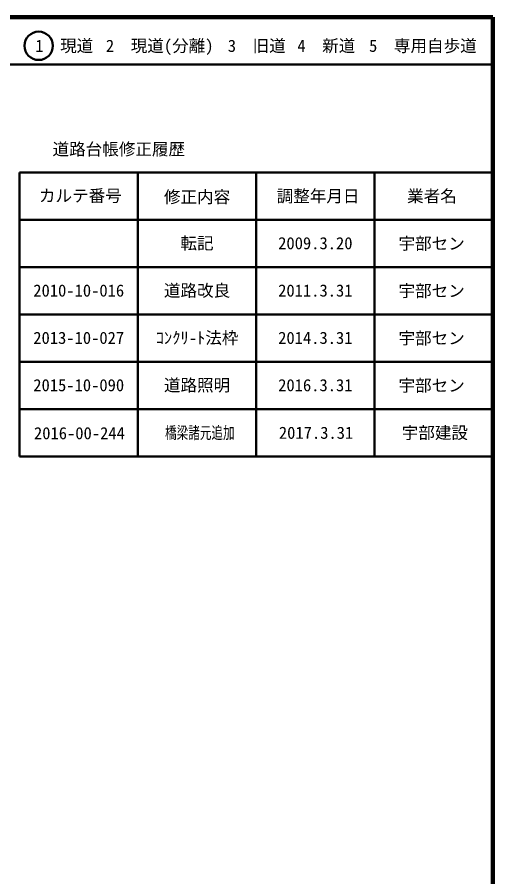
# Model space of a CAD drawing. Units: millimetres, scale not verified. Extents: x 40000 to 680000, y 20000 to 380000.
# Drawn here: x 579500 to 680000, y 198357 to 380000 of the extents above; entities that cross this region are included whole.
import ezdxf
from ezdxf.enums import TextEntityAlignment as Align

# ---------------------------------------------------------------- set-up
doc = ezdxf.new("R2010")
doc.units = ezdxf.units.MM
doc.header["$LTSCALE"] = 1000
for name, color, linetype, lineweight in [('M-TTL', 2, 'Continuous', 140), ('M-TTL-FRAM', 2, 'Continuous', 50), ('M-TTL-LINE', 7, 'Continuous', 50), ('M-TTL-TXT', 7, 'Continuous', 13)]:
    doc.layers.add(name, color=color, linetype=linetype, lineweight=lineweight)
doc.styles.add('ＭＳ ゴシック', font='')
doc.styles.get('ＭＳ ゴシック').set_extended_font_data('MS Gothic')

msp = doc.modelspace()

# ---------------------------------------------------------------- linework, layer by layer
at = {"layer": 'M-TTL'}
for p, q in [((680000, 380000), (40000, 380000)), ((680000, 20000), (680000, 380000))]:
    msp.add_line(p, q, dxfattribs=at)
at = {"layer": 'M-TTL-FRAM'}
for p, q in [((580000, 347197), (580000, 287197)), ((580000, 347197), (680000, 347197)), ((580000, 287197), (680000, 287197))]:
    msp.add_line(p, q, dxfattribs=at)
at = {"layer": 'M-TTL-LINE'}
for p, q in [((40000, 370000), (680000, 370000)), ((605000, 347197), (605000, 287197)), ((630000, 347197), (630000, 287197)), ((655000, 347197), (655000, 287197)), ((580000, 337197), (680000, 337197)), ((580000, 327197), (680000, 327197)), ((580000, 317197), (680000, 317197)), ((580000, 307197), (680000, 307197)), ((580000, 297197), (680000, 297197))]:
    msp.add_line(p, q, dxfattribs=at)
msp.add_circle((584031, 373958), 3000, dxfattribs=at)

# ---------------------------------------------------------------- texts
at = {"layer": 'M-TTL-TXT', "style": 'ＭＳ ゴシック'}
for s, p in [('1\u3000現道', (589448, 373958)), ('2\u3000現道(分離)', (609619, 373958)), ('3\u3000旧道', (630121, 373958)), ('4\u3000新道', (644824, 373958)), ('5\u3000専用自歩道', (665228, 373958)), ('道路台帳修正履歴', (600968, 352113)), ('カルテ番号', (592839, 342277)), ('修正内容', (617509, 342023)), ('調整年月日', (643089, 342197)), ('業者名', (667134, 342197)), ('転記', (617500, 332245)), ('2009.3.20', (642500, 332245)), ('宇部セン', (667077, 332189)), ('2010-10-016', (592500, 322245)), ('道路改良', (617500, 322245)), ('2011.3.31', (642500, 322245)), ('宇部セン', (667077, 322189)), ('2013-10-027', (592500, 312245)), ('ｺﾝｸﾘ-ﾄ法枠', (617500, 312245)), ('2014.3.31', (642500, 312245)), ('宇部セン', (667077, 312189)), ('2015-10-090', (592500, 302245)), ('道路照明', (617500, 302245)), ('2016.3.31', (642500, 302245)), ('宇部セン', (667077, 302189))]:
    msp.add_text(s, height=2566, dxfattribs=at).set_placement(p, align=Align.MIDDLE_CENTER)
for s, p in [('2016-00-244', (583046, 290044)), ('2017.3.31', (634796, 290138))]:
    msp.add_text(s, height=2566, dxfattribs=at).set_placement(p, align=Align.BOTTOM_LEFT)
at = {"layer": 'M-TTL-TXT', "style": 'ＭＳ ゴシック', "width": 0.7}
msp.add_text('橋梁諸元追加', height=2566, dxfattribs=at).set_placement((610749, 290138), align=Align.BOTTOM_LEFT)
at = {"layer": 'M-TTL-TXT', "style": 'ＭＳ ゴシック'}
msp.add_text('宇部建設', height=2566, dxfattribs=at).set_placement((667758, 290138), align=Align.BOTTOM_CENTER)

doc.saveas('drawing.dxf')
